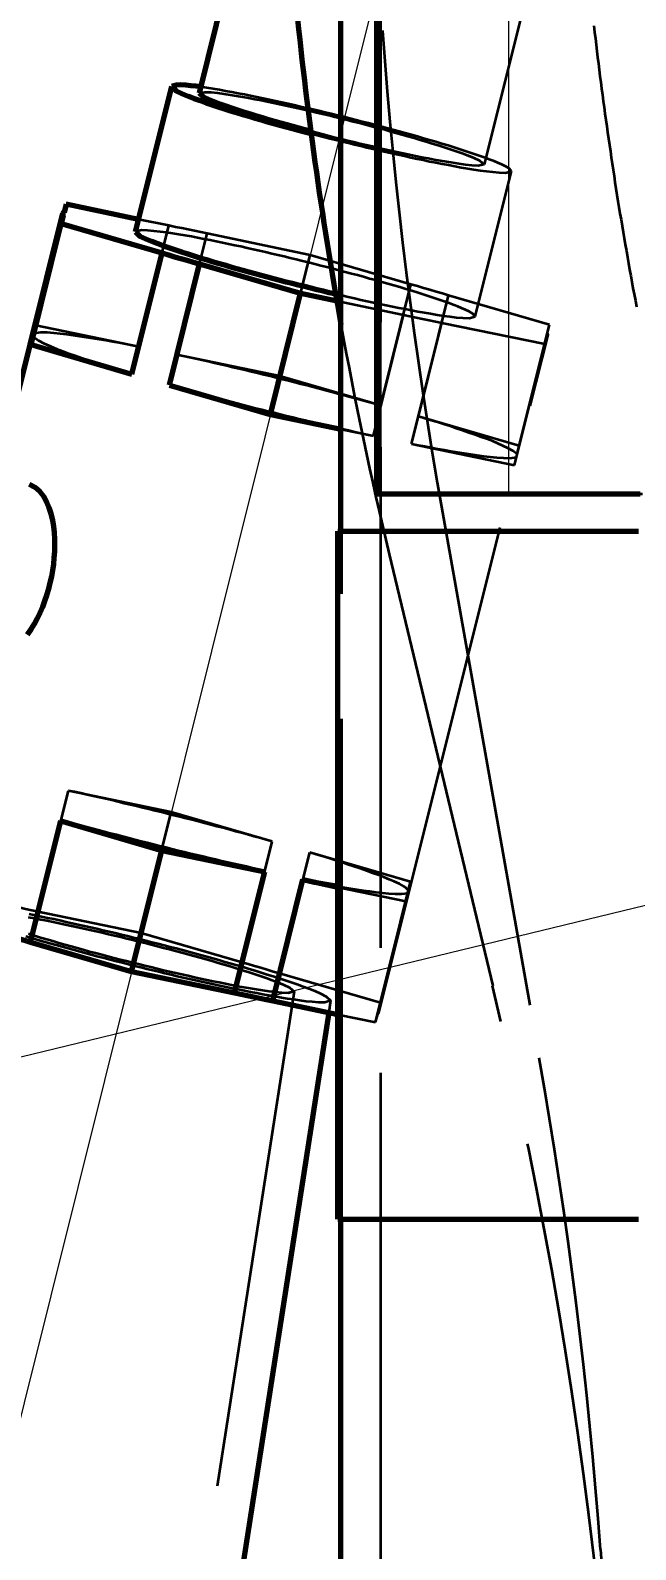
# Model space of a CAD drawing. Header units: millimetres. Extents: x 0 to 2208, y 0 to 420.
# Drawn here: x 74.18 to 79.01, y 165.2 to 177.35 of the extents above; entities that cross this region are included whole.
import ezdxf

# ---------------------------------------------------------------- set-up
doc = ezdxf.new("R2010")
doc.units = ezdxf.units.MM
doc.linetypes.add('IRAM-E-TRAZOS', pattern=[5, 4, -1])
doc.linetypes.add('IRAM-F-TRAZO-PUNTO', pattern=[20, 15, -2, 1, -2])
for name, color, linetype, lineweight in [('01-VISIBLE', 7, 'CONTINUOUS', 70), ('02-OCULTA', 4, 'IRAM-E-TRAZOS', 35), ('03-EJE', 1, 'IRAM-F-TRAZO-PUNTO', 18), ('04-COTA', 3, 'CONTINUOUS', 18), ('05-RAYADO', 8, 'CONTINUOUS', 18), ('08-FINA', 5, 'CONTINUOUS', 18)]:
    doc.layers.add(name, color=color, linetype=linetype, lineweight=lineweight)
doc.styles.add('ISO3098', font='isocpeur.ttf')
doc.dimstyles.new('FLAMA-IRAM', dxfattribs={"dimtxt": 3.5, "dimasz": 3.5, "dimexe": 2, "dimexo": 1.5, "dimgap": 1, "dimtad": 1, "dimdec": 1, "dimtxsty": 'ISO3098', "dimblk": 'IRAM_FLECHA', "dimblk1": 'IRAM_FLECHA', "dimblk2": 'IRAM_FLECHA', "dimcen": 2.5, "dimclrd": 256, "dimclre": 256, "dimclrt": 256, "dimazin": 3, "dimtfac": 1, "dimtmove": 0, "dimatfit": 3, "dimlwd": 18, "dimlwe": 18})

# ---------------------------------------------------------------- blocks, each defined once
blk = doc.blocks.new('IRAM_FLECHA')
blk.add_solid([(0, 0), (-1, 0.125), (-1, -0.125)])

msp = doc.modelspace()

# ---------------------------------------------------------------- hatches: boundary and pattern name
at = {"layer": '05-RAYADO'}
h = msp.add_hatch(dxfattribs=at)
h.set_pattern_fill('ANSI31', scale=0.94488, angle=45)
h.paths.add_polyline_path([(103.992, 173.645), (103.992, 194.687), (76.976, 194.687), (76.976, 173.645)])

# ---------------------------------------------------------------- linework, layer by layer
at = {"layer": '01-VISIBLE'}
for p, q in [((76.659, 173.345), (76.659, 204.316)), ((76.947, 173.645), (76.947, 194.687)), ((76.193, 179.529), (75.524, 176.846)), ((75.016, 175.739), (75.306, 176.9)), ((73.908, 173.776), (74.434, 175.884)), ((74.439, 175.87), (74.423, 175.805)), ((74.461, 175.959), (74.445, 175.894)), ((75.041, 175.838), (74.461, 175.959)), ((74.181, 174.837), (74.423, 175.805)), ((74.423, 175.805), (75.229, 175.57)), ((74.988, 174.602), (75.229, 175.57)), ((75.288, 174.514), (75.529, 175.482)), ((75.529, 175.482), (76.336, 175.247)), ((76.095, 174.279), (76.336, 175.247)), ((76.336, 175.247), (76.625, 175.187)), ((74.181, 174.837), (74.988, 174.602)), ((75.288, 174.514), (76.095, 174.279)), ((76.095, 174.279), (76.659, 174.162)), ((76.635, 167.845), (76.635, 173.345)), ((74.178, 170.061), (74.419, 171.029)), ((74.419, 171.029), (75.226, 170.794)), ((74.985, 169.826), (75.226, 170.794)), ((75.226, 170.794), (76.049, 170.623)), ((75.808, 169.655), (76.049, 170.623)), ((76.114, 169.592), (76.355, 170.56)), ((76.355, 170.56), (76.635, 170.501)), ((74.178, 170.061), (74.985, 169.826)), ((74.985, 169.826), (75.808, 169.655)), ((76.114, 169.592), (76.635, 169.483)), ((76.561, 169.499), (75.088, 160.036)), ((76.659, 160.036), (76.659, 167.845))]:
    msp.add_line(p, q, dxfattribs=at)
for points in [[(75.537, 176.897), (75.498, 176.902), (75.459, 176.906), (75.42, 176.91), (75.38, 176.913), (75.341, 176.912), (75.306, 176.9)], [(75.306, 176.9), (75.342, 176.867), (75.388, 176.844), (75.436, 176.824), (75.484, 176.805), (75.532, 176.788), (75.58, 176.771), (75.629, 176.754), (75.678, 176.738), (75.727, 176.722), (75.776, 176.707), (75.825, 176.692), (75.875, 176.677), (75.924, 176.662), (75.973, 176.648), (76.023, 176.633), (76.072, 176.619), (76.122, 176.605), (76.171, 176.592), (76.221, 176.578), (76.271, 176.564), (76.32, 176.551), (76.37, 176.538), (76.42, 176.525)], [(76.418, 176.542), (76.369, 176.554), (76.321, 176.567), (76.273, 176.581), (76.225, 176.594), (76.176, 176.607), (76.128, 176.621), (76.08, 176.635), (76.032, 176.649), (75.984, 176.664), (75.936, 176.678), (75.889, 176.693), (75.841, 176.708), (75.793, 176.724), (75.746, 176.74), (75.699, 176.757), (75.652, 176.774), (75.606, 176.793), (75.56, 176.815), (75.524, 176.846)], [(74.445, 175.894), (74.442, 175.893), (74.44, 175.892), (74.438, 175.89), (74.436, 175.888), (74.435, 175.886), (74.434, 175.884)], [(74.434, 175.884), (74.434, 175.881), (74.434, 175.879), (74.435, 175.876), (74.436, 175.874), (74.437, 175.872), (74.439, 175.87)], [(75.016, 175.739), (75.052, 175.705), (75.098, 175.683), (75.145, 175.663), (75.192, 175.644), (75.24, 175.627), (75.288, 175.61), (75.337, 175.594), (75.385, 175.578), (75.434, 175.562), (75.482, 175.547), (75.531, 175.532), (75.58, 175.517), (75.629, 175.502), (75.678, 175.488), (75.727, 175.474), (75.776, 175.46), (75.825, 175.446), (75.874, 175.432), (75.923, 175.419), (75.972, 175.405), (76.022, 175.392), (76.071, 175.379), (76.12, 175.366), (76.17, 175.353), (76.219, 175.34), (76.269, 175.328), (76.318, 175.315), (76.368, 175.303), (76.417, 175.29), (76.467, 175.278), (76.516, 175.266), (76.566, 175.254), (76.616, 175.243)], [(75.229, 175.57), (75.279, 175.555), (75.329, 175.54), (75.379, 175.525), (75.429, 175.511), (75.479, 175.496), (75.529, 175.482)], [(74.152, 172.52), (74.181, 172.561), (74.208, 172.604), (74.232, 172.649), (74.254, 172.694), (74.274, 172.74), (74.292, 172.788), (74.308, 172.835), (74.322, 172.884), (74.335, 172.933), (74.346, 172.982), (74.355, 173.032), (74.362, 173.082), (74.367, 173.132), (74.37, 173.182), (74.372, 173.233), (74.371, 173.283), (74.368, 173.334), (74.362, 173.384), (74.354, 173.434), (74.342, 173.483), (74.327, 173.531), (74.307, 173.578), (74.283, 173.622), (74.252, 173.662), (74.215, 173.696), (74.17, 173.72)], [(76.947, 173.645), (76.997, 173.645), (77.047, 173.645), (77.097, 173.645), (77.147, 173.645), (77.197, 173.645), (77.247, 173.645), (77.297, 173.645), (77.348, 173.645), (77.398, 173.645), (77.448, 173.645), (77.498, 173.645), (77.548, 173.645), (77.598, 173.645), (77.648, 173.645), (77.699, 173.645), (77.749, 173.645), (77.799, 173.645), (77.849, 173.645), (77.899, 173.645), (77.949, 173.645), (77.999, 173.645), (78.05, 173.645), (78.1, 173.645), (78.15, 173.645), (78.2, 173.645), (78.25, 173.645), (78.3, 173.645), (78.35, 173.645), (78.401, 173.645), (78.451, 173.645), (78.501, 173.645), (78.551, 173.645), (78.601, 173.645), (78.651, 173.645), (78.701, 173.645), (78.752, 173.645), (78.802, 173.645), (78.852, 173.645), (78.902, 173.645), (78.952, 173.645), (79.002, 173.645), (79.052, 173.645)], [(76.635, 173.345), (76.685, 173.345), (76.735, 173.345), (76.785, 173.345), (76.835, 173.345), (76.885, 173.345), (76.936, 173.345), (76.986, 173.345), (77.036, 173.345), (77.086, 173.345), (77.136, 173.345), (77.186, 173.345), (77.236, 173.345), (77.286, 173.345), (77.336, 173.345), (77.386, 173.345), (77.436, 173.345), (77.486, 173.345), (77.536, 173.345), (77.586, 173.345), (77.637, 173.345), (77.687, 173.345), (77.737, 173.345), (77.787, 173.345), (77.837, 173.345), (77.887, 173.345), (77.937, 173.345), (77.987, 173.345), (78.037, 173.345), (78.087, 173.345), (78.137, 173.345), (78.187, 173.345), (78.237, 173.345), (78.288, 173.345), (78.338, 173.345), (78.388, 173.345), (78.438, 173.345), (78.488, 173.345), (78.538, 173.345), (78.588, 173.345), (78.638, 173.345), (78.688, 173.345), (78.738, 173.345), (78.788, 173.345), (78.838, 173.345), (78.888, 173.345), (78.938, 173.345), (78.989, 173.345), (79.039, 173.345)], [(74.419, 171.029), (74.468, 171.016), (74.517, 171.002), (74.566, 170.988), (74.615, 170.975), (74.664, 170.961), (74.714, 170.948), (74.763, 170.935), (74.812, 170.922), (74.861, 170.909), (74.91, 170.896), (74.96, 170.883), (75.009, 170.87), (75.058, 170.858), (75.108, 170.845), (75.157, 170.832), (75.206, 170.82), (75.256, 170.808), (75.305, 170.796), (75.355, 170.783), (75.404, 170.771), (75.454, 170.759), (75.503, 170.748), (75.553, 170.736), (75.602, 170.724), (75.652, 170.712), (75.701, 170.701), (75.751, 170.689), (75.8, 170.678), (75.85, 170.667), (75.9, 170.656), (75.949, 170.645), (75.999, 170.634), (76.049, 170.623)], [(76.355, 170.56), (76.402, 170.55), (76.448, 170.541), (76.495, 170.532), (76.542, 170.524), (76.588, 170.515), (76.635, 170.507)], [(73.878, 170.149), (73.928, 170.134), (73.978, 170.119), (74.028, 170.105), (74.078, 170.09), (74.128, 170.076), (74.178, 170.061)], [(75.808, 169.655), (75.859, 169.644), (75.909, 169.633), (75.96, 169.623), (76.011, 169.612), (76.062, 169.602), (76.114, 169.592)], [(76.635, 167.845), (76.685, 167.845), (76.735, 167.845), (76.785, 167.845), (76.835, 167.845), (76.885, 167.845), (76.936, 167.845), (76.986, 167.845), (77.036, 167.845), (77.086, 167.845), (77.136, 167.845), (77.186, 167.845), (77.236, 167.845), (77.286, 167.845), (77.336, 167.845), (77.386, 167.845), (77.436, 167.845), (77.486, 167.845), (77.536, 167.845), (77.586, 167.845), (77.637, 167.845), (77.687, 167.845), (77.737, 167.845), (77.787, 167.845), (77.837, 167.845), (77.887, 167.845), (77.937, 167.845), (77.987, 167.845), (78.037, 167.845), (78.087, 167.845), (78.137, 167.845), (78.187, 167.845), (78.237, 167.845), (78.288, 167.845), (78.338, 167.845), (78.388, 167.845), (78.438, 167.845), (78.488, 167.845), (78.538, 167.845), (78.588, 167.845), (78.638, 167.845), (78.688, 167.845), (78.738, 167.845), (78.788, 167.845), (78.838, 167.845), (78.888, 167.845), (78.938, 167.845), (78.989, 167.845), (79.039, 167.845)]]:
    msp.add_lwpolyline(points, dxfattribs=at)
msp.add_arc((109.208, 180.872), 33.075, -174.3298, -169.7675, dxfattribs=at)
at = {"layer": '02-OCULTA'}
for p, q in [((76.979, 155.016), (76.979, 204.316)), ((76.976, 173.645), (76.976, 194.687)), ((79.814, 184.34), (77.804, 176.277)), ((76.99, 177.349), (76.99, 177.345)), ((76.99, 177.349), (76.99, 177.345)), ((77.733, 175.061), (78.022, 176.223)), ((74.197, 174.902), (74.439, 175.87)), ((74.203, 174.926), (74.445, 175.894)), ((74.22, 174.991), (74.461, 175.959)), ((75.284, 175.788), (75.041, 175.838)), ((75.042, 174.82), (75.284, 175.788)), ((75.348, 174.756), (75.59, 175.724)), ((76.413, 175.553), (75.59, 175.724)), ((76.171, 174.585), (76.413, 175.553)), ((77.219, 175.318), (76.413, 175.553)), ((76.978, 174.35), (77.219, 175.318)), ((76.625, 175.187), (77.159, 175.076)), ((77.278, 174.262), (77.519, 175.23)), ((78.326, 174.995), (77.519, 175.23)), ((76.918, 174.108), (77.159, 175.076)), ((77.224, 174.044), (77.465, 175.012)), ((77.465, 175.012), (78.288, 174.842)), ((74.197, 174.902), (74.181, 174.837)), ((74.22, 174.991), (74.203, 174.926)), ((75.042, 174.82), (74.22, 174.991)), ((76.963, 169.495), (78.315, 174.916)), ((78.063, 173.938), (78.304, 174.906)), ((78.069, 173.962), (78.31, 174.93)), ((78.085, 174.027), (78.326, 174.995)), ((78.288, 174.842), (78.304, 174.906)), ((78.31, 174.93), (78.326, 174.995)), ((78.047, 173.874), (78.288, 174.842)), ((76.171, 174.585), (75.348, 174.756)), ((76.978, 174.35), (76.171, 174.585)), ((76.659, 174.162), (76.918, 174.108)), ((78.085, 174.027), (77.278, 174.262)), ((77.224, 174.044), (78.047, 173.874)), ((78.047, 173.874), (78.063, 173.938)), ((78.069, 173.962), (78.085, 174.027)), ((76.976, 173.645), (76.947, 173.645)), ((77.471, 173.495), (78.244, 169.136)), ((77.471, 173.495), (78.244, 169.136)), ((76.665, 173.345), (76.635, 173.345)), ((76.659, 167.845), (76.659, 173.345)), ((76.665, 167.845), (76.665, 173.345)), ((77.044, 173.162), (77.872, 169.71)), ((74.238, 170.303), (74.48, 171.271)), ((75.302, 171.1), (74.48, 171.271)), ((75.061, 170.132), (75.302, 171.1)), ((76.109, 170.865), (75.302, 171.1)), ((75.868, 169.897), (76.109, 170.865)), ((76.168, 169.809), (76.409, 170.777)), ((77.216, 170.542), (76.409, 170.777)), ((76.975, 169.574), (77.216, 170.542)), ((77.2, 170.477), (77.216, 170.542)), ((76.635, 170.501), (77.178, 170.389)), ((76.953, 169.485), (77.194, 170.453)), ((76.959, 169.509), (77.2, 170.477)), ((77.178, 170.389), (77.194, 170.453)), ((75.061, 170.132), (74.238, 170.303)), ((76.936, 169.421), (77.178, 170.389)), ((75.868, 169.897), (75.061, 170.132)), ((76.975, 169.574), (76.168, 169.809)), ((76.284, 169.665), (73.204, 149.87)), ((76.576, 169.593), (76.561, 169.499)), ((76.959, 169.509), (76.975, 169.574)), ((76.635, 169.483), (76.936, 169.421)), ((76.936, 169.421), (76.953, 169.485)), ((76.665, 167.845), (76.635, 167.845)), ((78.735, 165.204), (78.82, 164.044)), ((78.735, 165.204), (78.82, 164.044))]:
    msp.add_line(p, q, dxfattribs=at)
for points in [[(78.682, 177.385), (78.687, 177.335), (78.693, 177.284), (78.699, 177.234), (78.705, 177.184), (78.711, 177.134), (78.717, 177.084), (78.724, 177.034), (78.73, 176.984), (78.736, 176.934), (78.743, 176.884), (78.75, 176.834), (78.756, 176.784), (78.763, 176.734), (78.77, 176.684), (78.777, 176.634), (78.784, 176.584), (78.791, 176.534), (78.798, 176.484), (78.805, 176.434), (78.813, 176.384), (78.82, 176.334), (78.827, 176.284), (78.835, 176.234), (78.843, 176.185), (78.85, 176.135), (78.858, 176.085), (78.866, 176.035), (78.874, 175.985), (78.882, 175.935), (78.89, 175.886), (78.899, 175.836), (78.907, 175.786), (78.915, 175.736), (78.924, 175.687), (78.932, 175.637), (78.941, 175.587), (78.95, 175.537), (78.958, 175.488), (78.967, 175.438), (78.976, 175.388), (78.985, 175.339), (78.994, 175.289), (79.004, 175.24), (79.013, 175.19), (79.022, 175.14)], [(75.524, 176.846), (75.571, 176.856), (75.622, 176.854), (75.672, 176.849), (75.722, 176.842), (75.772, 176.835), (75.821, 176.827), (75.871, 176.818), (75.921, 176.809), (75.97, 176.8), (76.02, 176.79), (76.069, 176.78), (76.119, 176.77), (76.168, 176.76), (76.217, 176.749), (76.266, 176.738), (76.316, 176.727), (76.365, 176.716), (76.414, 176.705), (76.463, 176.693), (76.512, 176.682), (76.561, 176.67), (76.61, 176.658), (76.659, 176.646), (76.708, 176.634), (76.757, 176.621), (76.806, 176.609), (76.855, 176.596), (76.903, 176.584), (76.952, 176.571), (77.001, 176.558), (77.049, 176.544), (77.098, 176.531), (77.147, 176.517), (77.195, 176.504), (77.243, 176.49), (77.292, 176.475), (77.34, 176.461), (77.388, 176.446), (77.437, 176.431), (77.485, 176.416), (77.532, 176.4), (77.58, 176.384), (77.628, 176.367), (77.675, 176.349), (77.722, 176.33), (77.767, 176.309), (77.804, 176.277)], [(77.852, 176.315), (77.804, 176.333), (77.756, 176.35), (77.708, 176.366), (77.66, 176.382), (77.612, 176.398), (77.563, 176.413), (77.515, 176.428), (77.466, 176.443), (77.417, 176.457), (77.368, 176.472), (77.32, 176.486), (77.271, 176.5), (77.222, 176.514), (77.173, 176.527), (77.124, 176.541), (77.075, 176.554), (77.026, 176.567), (76.976, 176.581), (76.927, 176.594), (76.878, 176.606), (76.829, 176.619), (76.78, 176.632), (76.73, 176.644), (76.681, 176.657), (76.632, 176.669), (76.582, 176.681), (76.533, 176.693), (76.483, 176.705), (76.434, 176.716), (76.384, 176.728), (76.335, 176.739), (76.285, 176.751), (76.236, 176.762), (76.186, 176.773), (76.136, 176.784), (76.087, 176.795), (76.037, 176.805), (75.987, 176.816), (75.937, 176.826), (75.887, 176.836), (75.837, 176.845), (75.787, 176.855), (75.737, 176.864), (75.687, 176.873), (75.637, 176.881), (75.587, 176.889), (75.537, 176.897)], [(77.804, 176.277), (77.757, 176.267), (77.706, 176.269), (77.656, 176.275), (77.605, 176.281), (77.555, 176.289), (77.505, 176.297), (77.455, 176.305), (77.405, 176.315), (77.356, 176.324), (77.306, 176.334), (77.256, 176.344), (77.207, 176.354), (77.157, 176.364), (77.107, 176.375), (77.058, 176.386), (77.008, 176.397), (76.959, 176.408), (76.91, 176.42), (76.86, 176.431), (76.811, 176.443), (76.762, 176.455), (76.712, 176.467), (76.663, 176.479), (76.614, 176.491), (76.565, 176.503), (76.516, 176.516), (76.467, 176.529), (76.418, 176.542)], [(76.42, 176.525), (76.47, 176.512), (76.519, 176.499), (76.569, 176.486), (76.618, 176.474), (76.668, 176.462), (76.718, 176.449), (76.768, 176.437), (76.818, 176.425), (76.867, 176.413), (76.917, 176.401), (76.967, 176.39), (77.017, 176.378), (77.067, 176.367), (77.117, 176.356), (77.167, 176.345), (77.217, 176.334), (77.267, 176.323), (77.317, 176.313), (77.368, 176.302), (77.418, 176.292), (77.468, 176.282), (77.519, 176.273), (77.569, 176.263), (77.619, 176.254), (77.67, 176.246), (77.72, 176.237), (77.771, 176.23), (77.822, 176.223), (77.873, 176.217), (77.924, 176.212), (77.975, 176.21), (78.022, 176.223)], [(78.022, 176.223), (78.002, 176.247), (77.973, 176.263), (77.944, 176.277), (77.913, 176.291), (77.883, 176.303), (77.852, 176.315)], [(77.563, 175.153), (77.515, 175.171), (77.468, 175.188), (77.42, 175.204), (77.372, 175.22), (77.324, 175.235), (77.276, 175.251), (77.227, 175.266), (77.179, 175.28), (77.131, 175.295), (77.082, 175.309), (77.034, 175.323), (76.985, 175.337), (76.937, 175.351), (76.888, 175.364), (76.839, 175.378), (76.791, 175.391), (76.742, 175.404), (76.693, 175.417), (76.644, 175.43), (76.595, 175.443), (76.547, 175.456), (76.498, 175.468), (76.449, 175.481), (76.4, 175.493), (76.351, 175.505), (76.302, 175.517), (76.253, 175.529), (76.204, 175.541), (76.154, 175.552), (76.105, 175.564), (76.056, 175.575), (76.007, 175.587), (75.958, 175.598), (75.908, 175.609), (75.859, 175.62), (75.81, 175.63), (75.76, 175.641), (75.711, 175.651), (75.661, 175.661), (75.612, 175.671), (75.562, 175.681), (75.513, 175.69), (75.463, 175.7), (75.413, 175.708), (75.364, 175.717), (75.314, 175.725), (75.264, 175.733), (75.214, 175.739), (75.164, 175.745), (75.113, 175.75), (75.063, 175.751), (75.016, 175.739)], [(75.59, 175.724), (75.539, 175.735), (75.488, 175.746), (75.437, 175.757), (75.386, 175.767), (75.335, 175.777), (75.284, 175.788)], [(77.519, 175.23), (77.47, 175.245), (77.42, 175.26), (77.37, 175.275), (77.32, 175.289), (77.27, 175.304), (77.219, 175.318)], [(76.616, 175.243), (76.666, 175.231), (76.716, 175.219), (76.767, 175.208), (76.818, 175.196), (76.868, 175.185), (76.919, 175.174), (76.969, 175.163), (77.02, 175.153), (77.071, 175.142), (77.122, 175.132), (77.172, 175.122), (77.223, 175.112), (77.274, 175.103), (77.325, 175.093), (77.376, 175.085), (77.427, 175.076), (77.479, 175.068), (77.53, 175.061), (77.581, 175.055), (77.633, 175.05), (77.685, 175.049), (77.733, 175.061)], [(77.733, 175.061), (77.712, 175.085), (77.684, 175.102), (77.654, 175.116), (77.624, 175.129), (77.593, 175.141), (77.563, 175.153)], [(77.159, 175.076), (77.21, 175.065), (77.261, 175.054), (77.312, 175.043), (77.363, 175.033), (77.414, 175.023), (77.465, 175.012)], [(74.197, 174.902), (74.24, 174.871), (74.287, 174.846), (74.336, 174.825), (74.385, 174.804), (74.434, 174.785), (74.484, 174.767), (74.534, 174.749), (74.584, 174.731), (74.634, 174.714), (74.684, 174.697), (74.735, 174.681), (74.785, 174.665), (74.836, 174.649), (74.887, 174.633), (74.937, 174.617), (74.988, 174.602)], [(75.042, 174.82), (74.99, 174.83), (74.938, 174.84), (74.886, 174.85), (74.834, 174.859), (74.782, 174.869), (74.729, 174.878), (74.677, 174.887), (74.625, 174.895), (74.572, 174.903), (74.52, 174.911), (74.467, 174.918), (74.414, 174.924), (74.362, 174.929), (74.309, 174.933), (74.256, 174.934), (74.203, 174.926)], [(78.304, 174.906), (78.306, 174.907), (78.309, 174.908), (78.311, 174.91), (78.313, 174.912), (78.314, 174.914), (78.315, 174.916)], [(78.315, 174.916), (78.315, 174.919), (78.315, 174.921), (78.314, 174.924), (78.313, 174.926), (78.312, 174.928), (78.31, 174.93)], [(76.978, 174.35), (76.929, 174.364), (76.88, 174.377), (76.831, 174.391), (76.782, 174.404), (76.733, 174.418), (76.684, 174.431), (76.635, 174.444), (76.585, 174.457), (76.536, 174.47), (76.487, 174.483), (76.438, 174.496), (76.388, 174.509), (76.339, 174.522), (76.29, 174.534), (76.24, 174.547), (76.191, 174.559), (76.142, 174.571), (76.092, 174.584), (76.043, 174.596), (75.993, 174.608), (75.944, 174.62), (75.894, 174.632), (75.845, 174.644), (75.795, 174.655), (75.746, 174.667), (75.696, 174.678), (75.647, 174.69), (75.597, 174.701), (75.547, 174.712), (75.498, 174.723), (75.448, 174.734), (75.398, 174.745), (75.348, 174.756)], [(75.288, 174.514), (75.337, 174.5), (75.386, 174.487), (75.435, 174.473), (75.484, 174.46), (75.533, 174.446), (75.582, 174.433), (75.632, 174.42), (75.681, 174.407), (75.73, 174.394), (75.779, 174.381), (75.829, 174.368), (75.878, 174.355), (75.927, 174.342), (75.976, 174.33), (76.026, 174.317), (76.075, 174.305), (76.125, 174.293), (76.174, 174.28), (76.223, 174.268), (76.273, 174.256), (76.322, 174.244), (76.372, 174.232), (76.421, 174.221), (76.471, 174.209), (76.52, 174.197), (76.57, 174.186), (76.62, 174.174), (76.669, 174.163), (76.719, 174.152), (76.769, 174.141), (76.818, 174.13), (76.868, 174.119), (76.918, 174.108)], [(77.83, 174.08), (77.781, 174.098), (77.731, 174.116), (77.681, 174.133), (77.631, 174.15), (77.581, 174.167), (77.531, 174.184), (77.48, 174.2), (77.43, 174.216), (77.379, 174.231), (77.329, 174.247), (77.278, 174.262)], [(77.224, 174.044), (77.276, 174.034), (77.328, 174.024), (77.38, 174.014), (77.432, 174.005), (77.485, 173.995), (77.537, 173.986), (77.589, 173.977), (77.641, 173.969), (77.694, 173.961), (77.746, 173.953), (77.799, 173.946), (77.852, 173.94), (77.905, 173.935), (77.958, 173.931), (78.011, 173.93), (78.063, 173.938)], [(78.069, 173.962), (78.034, 173.989), (77.994, 174.01), (77.954, 174.029), (77.913, 174.047), (77.872, 174.064), (77.83, 174.08)], [(76.976, 173.645), (77.043, 173.645), (77.111, 173.645), (77.178, 173.645), (77.246, 173.645), (77.314, 173.645), (77.381, 173.645), (77.449, 173.645), (77.516, 173.645), (77.584, 173.645), (77.651, 173.645), (77.719, 173.645), (77.786, 173.645), (77.854, 173.645), (77.921, 173.645), (77.989, 173.645), (78.056, 173.645), (78.124, 173.645), (78.192, 173.645), (78.259, 173.645), (78.327, 173.645), (78.394, 173.645), (78.462, 173.645), (78.529, 173.645), (78.597, 173.645), (78.664, 173.645), (78.732, 173.645), (78.799, 173.645), (78.867, 173.645), (78.935, 173.645), (79.002, 173.645), (79.07, 173.645)], [(76.665, 173.345), (76.715, 173.345), (76.766, 173.345), (76.816, 173.345), (76.866, 173.345), (76.917, 173.345), (76.967, 173.345), (77.017, 173.345), (77.068, 173.345), (77.118, 173.345), (77.168, 173.345), (77.219, 173.345), (77.269, 173.345), (77.319, 173.345), (77.37, 173.345), (77.42, 173.345), (77.47, 173.345), (77.521, 173.345), (77.571, 173.345), (77.621, 173.345), (77.672, 173.345), (77.722, 173.345), (77.772, 173.345), (77.823, 173.345), (77.873, 173.345), (77.923, 173.345), (77.974, 173.345), (78.024, 173.345), (78.074, 173.345), (78.125, 173.345), (78.175, 173.345), (78.225, 173.345), (78.276, 173.345), (78.326, 173.345), (78.376, 173.345), (78.427, 173.345), (78.477, 173.345), (78.527, 173.345), (78.578, 173.345), (78.628, 173.345), (78.678, 173.345), (78.729, 173.345), (78.779, 173.345), (78.829, 173.345), (78.88, 173.345), (78.93, 173.345), (78.98, 173.345), (79.031, 173.345)], [(76.109, 170.865), (76.06, 170.879), (76.011, 170.893), (75.962, 170.906), (75.913, 170.92), (75.864, 170.933), (75.815, 170.946), (75.766, 170.96), (75.717, 170.973), (75.667, 170.986), (75.618, 170.999), (75.569, 171.011), (75.52, 171.024), (75.47, 171.037), (75.421, 171.049), (75.372, 171.062), (75.322, 171.074), (75.273, 171.087), (75.223, 171.099), (75.174, 171.111), (75.124, 171.123), (75.075, 171.135), (75.025, 171.147), (74.976, 171.159), (74.926, 171.17), (74.877, 171.182), (74.827, 171.194), (74.778, 171.205), (74.728, 171.216), (74.678, 171.227), (74.629, 171.239), (74.579, 171.25), (74.529, 171.261), (74.48, 171.271)], [(76.961, 170.595), (76.912, 170.613), (76.862, 170.631), (76.812, 170.649), (76.762, 170.666), (76.712, 170.682), (76.662, 170.699), (76.611, 170.715), (76.561, 170.731), (76.51, 170.747), (76.46, 170.762), (76.409, 170.777)], [(77.2, 170.477), (77.165, 170.504), (77.126, 170.526), (77.085, 170.544), (77.044, 170.562), (77.003, 170.579), (76.961, 170.595)], [(76.635, 170.507), (76.686, 170.498), (76.736, 170.49), (76.787, 170.482), (76.837, 170.474), (76.888, 170.467), (76.939, 170.46), (76.99, 170.454), (77.041, 170.449), (77.092, 170.446), (77.143, 170.446), (77.194, 170.453)], [(74.238, 170.303), (74.187, 170.314), (74.136, 170.325), (74.085, 170.336), (74.034, 170.346), (73.983, 170.357), (73.932, 170.367)], [(74.165, 170.286), (74.214, 170.276), (74.264, 170.266), (74.313, 170.256), (74.362, 170.246), (74.411, 170.235), (74.461, 170.224), (74.51, 170.213), (74.559, 170.202), (74.608, 170.191), (74.657, 170.18), (74.706, 170.169), (74.756, 170.157), (74.805, 170.145), (74.854, 170.134), (74.903, 170.122), (74.952, 170.11), (75.001, 170.098), (75.049, 170.086), (75.098, 170.074), (75.147, 170.061), (75.196, 170.049), (75.245, 170.036), (75.294, 170.024), (75.342, 170.011), (75.391, 169.998), (75.44, 169.985), (75.488, 169.972), (75.537, 169.959), (75.586, 169.945), (75.634, 169.932), (75.683, 169.918), (75.731, 169.904), (75.78, 169.89), (75.828, 169.876), (75.876, 169.862), (75.925, 169.848), (75.973, 169.833), (76.021, 169.818), (76.069, 169.803), (76.117, 169.788), (76.165, 169.773), (76.213, 169.757), (76.261, 169.74), (76.308, 169.724), (76.356, 169.707), (76.403, 169.689), (76.45, 169.67), (76.496, 169.65), (76.541, 169.627), (76.576, 169.593)], [(74.159, 170.261), (74.208, 170.252), (74.258, 170.242), (74.307, 170.233), (74.357, 170.223), (74.406, 170.213), (74.455, 170.202), (74.505, 170.192), (74.554, 170.181), (74.603, 170.17), (74.652, 170.159), (74.701, 170.148), (74.75, 170.137), (74.8, 170.125), (74.849, 170.114), (74.898, 170.102), (74.947, 170.09), (74.996, 170.078), (75.044, 170.066), (75.093, 170.054), (75.142, 170.041), (75.191, 170.029), (75.24, 170.016), (75.289, 170.003), (75.337, 169.99), (75.386, 169.977), (75.435, 169.964), (75.483, 169.951), (75.532, 169.937), (75.58, 169.923), (75.629, 169.91), (75.677, 169.896), (75.725, 169.881), (75.774, 169.867), (75.822, 169.852), (75.87, 169.837), (75.918, 169.822), (75.966, 169.806), (76.014, 169.79), (76.061, 169.774), (76.109, 169.757), (76.156, 169.739), (76.202, 169.719), (76.248, 169.697), (76.284, 169.665)], [(76.576, 169.593), (76.53, 169.578), (76.48, 169.579), (76.43, 169.582), (76.381, 169.587), (76.331, 169.594), (76.281, 169.601), (76.232, 169.608), (76.183, 169.616), (76.133, 169.625), (76.084, 169.633), (76.035, 169.642), (75.986, 169.652), (75.937, 169.661), (75.887, 169.671), (75.838, 169.681), (75.789, 169.691), (75.74, 169.701), (75.691, 169.711), (75.643, 169.722), (75.594, 169.732), (75.545, 169.743), (75.496, 169.754), (75.447, 169.765), (75.398, 169.776), (75.35, 169.787), (75.301, 169.799), (75.252, 169.81), (75.204, 169.822), (75.155, 169.834), (75.106, 169.845), (75.058, 169.857), (75.009, 169.869), (74.961, 169.881), (74.912, 169.894), (74.864, 169.906), (74.815, 169.918), (74.767, 169.931), (74.718, 169.944), (74.67, 169.956), (74.622, 169.969), (74.573, 169.982), (74.525, 169.995), (74.477, 170.009), (74.429, 170.022), (74.381, 170.035), (74.332, 170.049), (74.284, 170.063), (74.236, 170.077), (74.188, 170.091), (74.14, 170.105)], [(76.284, 169.665), (76.237, 169.653), (76.187, 169.655), (76.136, 169.66), (76.086, 169.666), (76.035, 169.673), (75.985, 169.681), (75.935, 169.689), (75.885, 169.698), (75.835, 169.707), (75.785, 169.717), (75.735, 169.727), (75.685, 169.737), (75.636, 169.747), (75.586, 169.757), (75.536, 169.768), (75.487, 169.779), (75.437, 169.79), (75.387, 169.801), (75.338, 169.812), (75.288, 169.823), (75.239, 169.835), (75.19, 169.847), (75.14, 169.859), (75.091, 169.87), (75.041, 169.883), (74.992, 169.895), (74.943, 169.907), (74.894, 169.92), (74.844, 169.932), (74.795, 169.945), (74.746, 169.958), (74.697, 169.971), (74.648, 169.984), (74.599, 169.998), (74.55, 170.011), (74.501, 170.025), (74.452, 170.039), (74.403, 170.053), (74.355, 170.067), (74.306, 170.081), (74.257, 170.096), (74.209, 170.111), (74.16, 170.126)], [(76.168, 169.809), (76.118, 169.824), (76.068, 169.839), (76.018, 169.854), (75.968, 169.868), (75.918, 169.883), (75.868, 169.897)], [(76.953, 169.485), (76.955, 169.486), (76.957, 169.488), (76.959, 169.489), (76.961, 169.491), (76.963, 169.493), (76.963, 169.495)], [(76.963, 169.495), (76.964, 169.498), (76.963, 169.5), (76.963, 169.503), (76.961, 169.505), (76.96, 169.507), (76.959, 169.509)], [(76.665, 167.845), (76.715, 167.845), (76.766, 167.845), (76.816, 167.845), (76.866, 167.845), (76.917, 167.845), (76.967, 167.845), (77.017, 167.845), (77.068, 167.845), (77.118, 167.845), (77.168, 167.845), (77.219, 167.845), (77.269, 167.845), (77.319, 167.845), (77.37, 167.845), (77.42, 167.845), (77.47, 167.845), (77.521, 167.845), (77.571, 167.845), (77.621, 167.845), (77.672, 167.845), (77.722, 167.845), (77.772, 167.845), (77.823, 167.845), (77.873, 167.845), (77.923, 167.845), (77.974, 167.845), (78.024, 167.845), (78.074, 167.845), (78.125, 167.845), (78.175, 167.845), (78.225, 167.845), (78.276, 167.845), (78.326, 167.845), (78.376, 167.845), (78.427, 167.845), (78.477, 167.845), (78.527, 167.845), (78.578, 167.845), (78.628, 167.845), (78.678, 167.845), (78.729, 167.845), (78.779, 167.845), (78.829, 167.845), (78.88, 167.845), (78.93, 167.845), (78.98, 167.845), (79.031, 167.845)]]:
    msp.add_lwpolyline(points, dxfattribs=at)
for centre, radius, start, end in [((114.907, 180.127), 38.019, -175.8028, -169.9532), ((114.907, 180.127), 38.019, -175.8028, -169.9532), ((109.208, 180.872), 33.075, -169.7675, -166.5205), ((40.116, 160.66), 38.825, 5.6702, 13.4795), ((40.014, 162.363), 38.825, 4.1972, 10.0468), ((40.014, 162.363), 38.825, 4.1972, 10.0468)]:
    msp.add_arc(centre, radius, start, end, dxfattribs=at)
at = {"layer": '03-EJE'}
msp.add_line((76.905, 177.53), (69.955, 149.651), dxfattribs=at)
at = {"layer": '08-FINA'}
msp.add_line((39.371, 160.71), (80.073, 170.595), dxfattribs=at)

# ---------------------------------------------------------------- dimensions: what is measured, and where the dimension line sits
at = {"layer": '04-COTA'}
msp.add_linear_dim(base=(55.4841, 143.7659), p1=(76.6591, 143.7659), p2=(87.4841, 216.4511), angle=90, dimstyle='FLAMA-IRAM', override={"dimlfac": 10}, dxfattribs=at).render()

doc.saveas('drawing.dxf')
